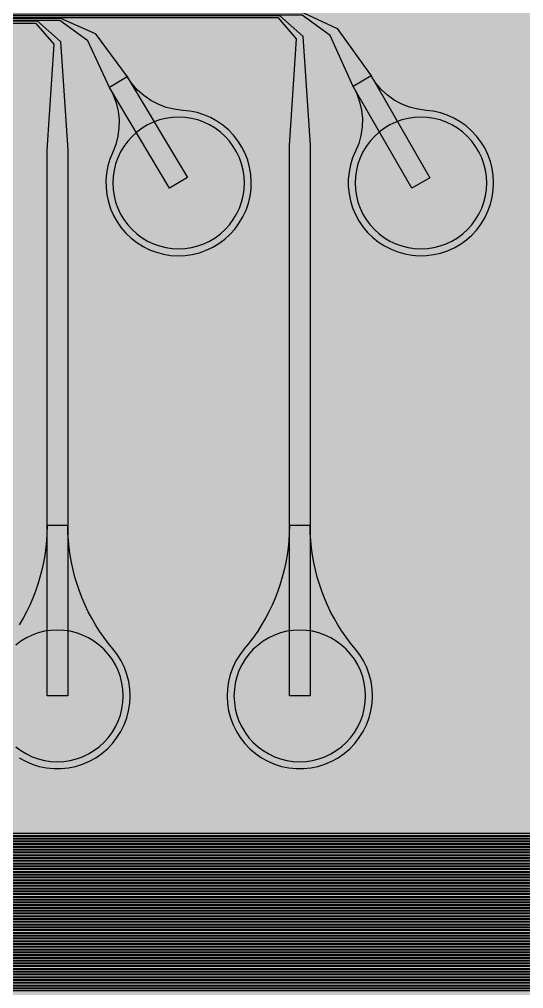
# Model space of a CAD drawing. Header units: metres. Extents: x -7231 to 10969, y -37556 to 1873.
# Drawn here: x -398 to 330, y -30203 to -28805 of the extents above; entities that cross this region are included whole.
import ezdxf

# ---------------------------------------------------------------- set-up
doc = ezdxf.new("R2010")
doc.units = ezdxf.units.M
for name, color, linetype in [('Metal1', 4, 'CONTINUOUS'), ('Metal2', 3, 'CONTINUOUS'), ('Polyimide', 7, 'CONTINUOUS'), ('Polyimide_Negative', 5, 'CONTINUOUS')]:
    doc.layers.add(name, color=color, linetype=linetype)

msp = doc.modelspace()

# ---------------------------------------------------------------- hatches: boundary and pattern name
at = {"layer": 'Polyimide'}
msp.add_hatch(color=7, dxfattribs=at).paths.add_polyline_path([(4065.7, -468), (4066.7, -502), (4068.5, -536), (4071.4, -570), (4075.5, -604), (4081, -638), (4088, -672), (4096.5, -706), (4106.6, -740), (4118.3, -774), (4131.6, -808), (4146.5, -842), (4162.9, -876), (4180.7, -910), (4199.8, -944), (4220.2, -978), (4241.7, -1012), (4264.2, -1046), (4287.5, -1080), (4311.5, -1114), (4336, -1148), (4360.9, -1182), (4385.9, -1216), (4410.9, -1250), (4435.7, -1284), (4460.2, -1318), (4484.2, -1352), (4507.5, -1385.9), (4530, -1419.9), (4551.5, -1453.9), (4571.9, -1487.9), (4591.1, -1521.9), (4608.9, -1555.9), (4625.3, -1589.9), (4640.1, -1623.9), (4653.4, -1657.9), (4665.1, -1691.9), (4675.2, -1725.9), (4683.7, -1759.9), (4690.7, -1793.9), (4696.2, -1827.9), (4700.3, -1861.9), (4703.2, -1895.9), (4705.1, -1929.9), (4706.1, -1963.9), (4706.4, -1997.9), (4706.5, -2031.9), (4706.5, -4793), (4710, -4838.4), (4720.2, -4882.7), (4737.1, -4925), (4760.1, -4964.2), (4788.9, -4999.5), (4822.6, -5030), (4860.5, -5055.1), (4901.8, -5074.2), (4901.8, -5074.2), (4970.7, -5105.2), (5034.7, -5145.3), (5092.8, -5193.5), (5143.8, -5249.2), (5186.9, -5311.2), (5221.2, -5378.4), (5246.2, -5449.7), (5261.4, -5523.7), (5266.5, -5599), (5261.4, -5674.3), (5246.2, -5748.3), (5221.2, -5819.6), (5186.9, -5886.8), (5143.8, -5948.8), (5092.8, -6004.5), (5034.7, -6052.7), (4970.7, -6092.8), (4901.8, -6123.8), (4860.5, -6142.9), (4822.6, -6168), (4788.9, -6198.5), (4760.1, -6233.8), (4737.1, -6273), (4720.2, -6315.3), (4710, -6359.6), (4706.5, -6405), (4706.5, -9221.5), (4710, -9266.9), (4720.2, -9311.2), (4737.1, -9353.5), (4760.1, -9392.7), (4788.9, -9428), (4822.6, -9458.5), (4860.5, -9483.6), (4901.8, -9502.7), (4970.7, -9533.7), (5034.7, -9573.8), (5092.8, -9622), (5143.8, -9677.7), (5186.9, -9739.7), (5221.2, -9806.9), (5246.2, -9878.2), (5261.4, -9952.2), (5266.5, -10027.5), (5261.4, -10102.8), (5246.2, -10176.8), (5221.2, -10248.1), (5186.9, -10315.3), (5143.8, -10377.3), (5092.8, -10433), (5034.7, -10481.2), (4970.7, -10521.3), (4901.8, -10552.3), (4860.5, -10571.4), (4822.6, -10596.5), (4788.9, -10627), (4760.1, -10662.3), (4737.1, -10701.5), (4720.2, -10743.8), (4710, -10788.1), (4706.5, -10833.5), (4706.5, -13650), (4710, -13695.4), (4720.2, -13739.7), (4737.1, -13782), (4760.1, -13821.2), (4788.9, -13856.5), (4822.6, -13887), (4860.5, -13912.1), (4901.8, -13931.2), (4970.7, -13962.2), (5034.7, -14002.2), (5092.8, -14050.5), (5143.8, -14106.2), (5186.9, -14168.2), (5221.2, -14235.4), (5246.2, -14306.7), (5261.4, -14380.7), (5266.5, -14456), (5261.4, -14531.3), (5246.2, -14605.3), (5221.2, -14676.5), (5186.9, -14743.8), (5143.8, -14805.8), (5092.8, -14861.5), (5034.7, -14909.7), (4970.7, -14949.8), (4901.8, -14980.8), (4860.5, -14999.9), (4822.6, -15025), (4788.9, -15055.5), (4760.1, -15090.8), (4737.1, -15130), (4720.2, -15172.3), (4710, -15216.6), (4706.5, -15262), (4706.5, -15456), (4720.9, -15750), (4764.1, -16041.3), (4835.7, -16326.8), (4934.9, -16604), (5060.7, -16870.2), (5212.1, -17122.7), (5387.5, -17359.2), (5585.2, -17577.3), (5803.3, -17775), (6039.8, -17950.4), (6292.3, -18101.8), (6558.4, -18227.6), (6835.6, -18326.8), (7121.2, -18398.3), (7412.4, -18441.5), (7706.5, -18456), (9969, -18456), (10047.4, -18459.8), (10125.1, -18471.4), (10201.2, -18490.4), (10275.2, -18516.9), (10346.1, -18550.5), (10413.5, -18590.8), (10476.5, -18637.6), (10534.7, -18690.3), (10587.4, -18748.5), (10634.2, -18811.5), (10674.5, -18878.9), (10708.1, -18949.8), (10734.6, -19023.8), (10753.6, -19099.9), (10765.2, -19177.6), (10769, -19256), (10769, -20895.8), (10730.2, -20951.4), (10694.6, -21009.1), (10662.2, -21068.6), (10633.2, -21129.9), (10607.6, -21192.7), (10585.5, -21256.7), (10566.9, -21322), (10552, -21388.1), (10540.8, -21455), (10533.4, -21522.3), (10529.6, -21590), (10529.6, -21657.8), (10533.4, -21725.5), (10540.8, -21792.9), (10552, -21859.7), (10566.9, -21925.9), (10585.5, -21991.1), (10607.6, -22055.2), (10633.2, -22117.9), (10662.2, -22179.2), (10694.6, -22238.7), (10730.2, -22296.4), (10769, -22352), (10769, -32454.2), (10728.7, -32510.5), (10691.7, -32568.9), (10658, -32629.3), (10627.8, -32691.6), (10601.2, -32755.4), (10578.2, -32820.7), (10558.9, -32887.1), (10543.4, -32954.5), (10531.8, -33022.7), (10524, -33091.4), (10520.1, -33160.5), (10520.1, -33229.7), (10524, -33298.8), (10531.8, -33367.5), (10543.4, -33435.7), (10558.9, -33503.1), (10578.2, -33569.5), (10601.2, -33634.8), (10627.8, -33698.6), (10658, -33760.8), (10691.7, -33821.3), (10728.7, -33879.7), (10769, -33936), (10769, -36556), (10765.2, -36634.4), (10753.6, -36712.1), (10734.6, -36788.2), (10708.1, -36862.1), (10674.5, -36933.1), (10634.2, -37000.5), (10587.4, -37063.5), (10534.7, -37121.7), (10476.5, -37174.4), (10413.5, -37221.2), (10346.1, -37261.5), (10275.2, -37295.1), (10201.2, -37321.6), (10125.1, -37340.6), (10047.4, -37352.1), (9969, -37356), (-6231, -37356), (-6309.4, -37352.1), (-6387.1, -37340.6), (-6463.2, -37321.6), (-6537.2, -37295.1), (-6608.1, -37261.5), (-6675.5, -37221.2), (-6738.5, -37174.4), (-6796.7, -37121.7), (-6849.4, -37063.5), (-6896.2, -37000.5), (-6936.5, -36933.1), (-6970.1, -36862.1), (-6996.6, -36788.2), (-7015.6, -36712.1), (-7027.2, -36634.4), (-7031, -36556), (-7031, -33936), (-6990.7, -33879.8), (-6953.7, -33821.3), (-6920, -33760.9), (-6889.8, -33698.6), (-6863.2, -33634.8), (-6840.2, -33569.5), (-6820.9, -33503.1), (-6805.4, -33435.7), (-6793.7, -33367.5), (-6785.9, -33298.8), (-6782, -33229.7), (-6782, -33160.5), (-6785.9, -33091.4), (-6793.7, -33022.7), (-6805.4, -32954.5), (-6820.9, -32887.1), (-6840.2, -32820.6), (-6863.2, -32755.4), (-6889.8, -32691.5), (-6920, -32629.3), (-6953.7, -32568.9), (-6990.7, -32510.4), (-7031, -32454.2), (-7031, -22364.8), (-6990.7, -22308.6), (-6953.7, -22250.1), (-6920, -22189.7), (-6889.8, -22127.5), (-6863.2, -22063.6), (-6840.2, -21998.4), (-6820.9, -21931.9), (-6805.4, -21864.5), (-6793.7, -21796.3), (-6785.9, -21727.6), (-6782, -21658.5), (-6782, -21589.3), (-6785.9, -21520.3), (-6793.7, -21451.5), (-6805.4, -21383.3), (-6820.9, -21315.9), (-6840.2, -21249.5), (-6863.2, -21184.2), (-6889.8, -21120.4), (-6920, -21058.1), (-6953.7, -20997.7), (-6990.7, -20939.3), (-7031, -20883), (-7031, -19256), (-7027.2, -19177.6), (-7015.6, -19099.9), (-6996.6, -19023.8), (-6970.1, -18949.8), (-6936.5, -18878.9), (-6896.2, -18811.5), (-6849.4, -18748.5), (-6796.7, -18690.3), (-6738.5, -18637.6), (-6675.5, -18590.8), (-6608.1, -18550.5), (-6537.2, -18516.9), (-6463.2, -18490.4), (-6387.1, -18471.4), (-6309.4, -18459.8), (-6231, -18456), (-3968.5, -18456), (-3674.4, -18441.5), (-3383.2, -18398.3), (-3097.6, -18326.8), (-2820.4, -18227.6), (-2554.3, -18101.8), (-2301.8, -17950.4), (-2065.3, -17775), (-1847.2, -17577.3), (-1649.5, -17359.2), (-1474.1, -17122.7), (-1322.7, -16870.2), (-1196.9, -16604), (-1097.7, -16326.8), (-1026.1, -16041.3), (-982.9, -15750), (-968.5, -15456), (-968.5, -15262), (-972, -15216.6), (-982.2, -15172.3), (-999.1, -15130), (-1022.1, -15090.8), (-1050.9, -15055.5), (-1084.6, -15025), (-1122.5, -14999.9), (-1163.8, -14980.8), (-1232.7, -14949.8), (-1296.7, -14909.7), (-1354.8, -14861.5), (-1405.8, -14805.8), (-1448.9, -14743.8), (-1483.2, -14676.5), (-1508.2, -14605.3), (-1523.4, -14531.3), (-1528.5, -14456), (-1523.4, -14380.7), (-1508.2, -14306.7), (-1483.2, -14235.4), (-1448.9, -14168.2), (-1405.8, -14106.2), (-1354.8, -14050.5), (-1296.7, -14002.2), (-1232.7, -13962.2), (-1163.8, -13931.2), (-1122.5, -13912.1), (-1084.6, -13887), (-1050.9, -13856.5), (-1022.1, -13821.2), (-999.1, -13782), (-982.2, -13739.7), (-972, -13695.4), (-968.5, -13650), (-968.5, -12309.6), (-972, -12264.3), (-982.2, -12219.9), (-999.1, -12177.7), (-1022.1, -12138.5), (-1050.9, -12103.2), (-1084.6, -12072.6), (-1122.5, -12047.5), (-1163.8, -12028.5), (-1232.7, -11997.4), (-1296.7, -11957.4), (-1354.8, -11909.1), (-1405.8, -11853.5), (-1448.9, -11791.5), (-1483.2, -11724.2), (-1508.2, -11653), (-1523.4, -11579), (-1528.5, -11503.7), (-1523.4, -11428.3), (-1508.2, -11354.4), (-1483.2, -11283.1), (-1448.9, -11215.9), (-1405.8, -11153.8), (-1354.8, -11098.2), (-1296.7, -11049.9), (-1232.7, -11009.9), (-1163.8, -10978.8), (-1122.5, -10959.8), (-1084.6, -10934.7), (-1050.9, -10904.1), (-1022.1, -10868.9), (-999.1, -10829.6), (-982.2, -10787.4), (-972, -10743), (-968.5, -10697.7), (-968.5, -9357.3), (-972, -9311.9), (-982.2, -9267.6), (-999.1, -9225.4), (-1022.1, -9186.1), (-1050.9, -9150.8), (-1084.6, -9120.3), (-1122.5, -9095.2), (-1163.8, -9076.2), (-1163.8, -9076.2), (-1232.7, -9045.1), (-1296.7, -9005.1), (-1354.8, -8956.8), (-1405.8, -8901.1), (-1448.9, -8839.1), (-1483.2, -8771.9), (-1508.2, -8700.6), (-1523.4, -8626.7), (-1528.5, -8551.3), (-1523.4, -8476), (-1508.2, -8402), (-1483.2, -8330.8), (-1448.9, -8263.5), (-1405.8, -8201.5), (-1354.8, -8145.9), (-1296.7, -8097.6), (-1232.7, -8057.6), (-1163.8, -8026.5), (-1163.8, -8026.5), (-1122.5, -8007.4), (-1084.6, -7982.4), (-1050.9, -7951.8), (-1022.1, -7916.5), (-999.1, -7877.3), (-982.2, -7835), (-972, -7790.7), (-968.5, -7745.4), (-968.5, -6405), (-972, -6359.6), (-982.2, -6315.3), (-999.1, -6273), (-1022.1, -6233.8), (-1050.9, -6198.5), (-1084.6, -6168), (-1122.5, -6142.9), (-1163.8, -6123.8), (-1163.8, -6123.8), (-1232.7, -6092.8), (-1296.7, -6052.7), (-1354.8, -6004.5), (-1405.8, -5948.8), (-1448.9, -5886.8), (-1483.2, -5819.6), (-1508.2, -5748.3), (-1523.4, -5674.3), (-1528.5, -5599), (-1523.4, -5523.7), (-1508.2, -5449.7), (-1483.2, -5378.4), (-1448.9, -5311.2), (-1405.8, -5249.2), (-1354.8, -5193.5), (-1296.7, -5145.3), (-1232.7, -5105.2), (-1163.8, -5074.2), (-1163.8, -5074.2), (-1122.5, -5055.1), (-1084.6, -5030), (-1050.9, -4999.5), (-1022.1, -4964.2), (-999.1, -4925), (-982.2, -4882.7), (-972, -4838.4), (-968.5, -4793), (-968.5, -2031.9), (-968.4, -1997.9), (-968.1, -1963.9), (-967.1, -1929.9), (-965.2, -1895.9), (-962.2, -1861.9), (-958, -1827.9), (-952.4, -1793.9), (-945.3, -1759.9), (-936.6, -1725.9), (-926.4, -1691.9), (-914.4, -1657.9), (-900.9, -1623.9), (-885.7, -1589.9), (-869.1, -1555.9), (-850.9, -1521.9), (-831.4, -1487.9), (-810.6, -1453.9), (-788.7, -1419.9), (-765.8, -1385.9), (-742.1, -1352), (-717.6, -1318), (-692.7, -1284), (-667.4, -1250), (-641.9, -1216), (-616.4, -1182), (-591.1, -1148), (-566.1, -1114), (-541.7, -1080), (-517.9, -1046), (-495, -1012), (-473.1, -978), (-452.4, -944), (-432.8, -910), (-414.7, -876), (-398, -842), (-382.9, -808), (-369.3, -774), (-357.4, -740), (-347.1, -706), (-338.4, -672), (-331.3, -638), (-325.7, -604), (-321.5, -570), (-318.6, -536), (-316.7, -502), (-315.7, -468), (-315.3, -434), (-315.2, -400), (-315.2, 401), (-315.2, 451), (-315.2, 1644), (-270.2, 1644), (-270, 1637.1), (-269.4, 1630.3), (-268.2, 1623.5), (-266.7, 1616.8), (-264.7, 1610.2), (-262.3, 1603.8), (-259.4, 1597.6), (-256.2, 1591.5), (-252.6, 1585.7), (-248.6, 1580.1), (-244.2, 1574.8), (-239.5, 1569.8), (-234.5, 1565.1), (-229.2, 1560.7), (-223.6, 1556.7), (-217.8, 1553.1), (-211.7, 1549.8), (-205.4, 1547), (-199, 1544.6), (-192.4, 1542.6), (-185.7, 1541), (-179, 1539.9), (-172.1, 1539.2), (-165.2, 1539), (-158.4, 1539.2), (-151.5, 1539.9), (-144.8, 1541), (-138.1, 1542.6), (-131.5, 1544.6), (-125.1, 1547), (-118.8, 1549.8), (-112.8, 1553.1), (-106.9, 1556.7), (-101.3, 1560.7), (-96, 1565.1), (-91, 1569.8), (-86.3, 1574.8), (-81.9, 1580.1), (-77.9, 1585.7), (-74.3, 1591.5), (-71.1, 1597.6), (-68.2, 1603.8), (-65.8, 1610.2), (-63.8, 1616.8), (-62.3, 1623.5), (-61.1, 1630.3), (-60.5, 1637.1), (-60.2, 1644), (1853, 1644), (1853, 1573), (3815.2, 1573), (3815.5, 1579.5), (3816.1, 1586.1), (3817.2, 1592.5), (3818.7, 1598.9), (3820.6, 1605.1), (3822.9, 1611.3), (3825.6, 1617.2), (3828.6, 1623), (3832.1, 1628.6), (3835.9, 1633.9), (3840.1, 1638.9), (3844.5, 1643.7), (3849.3, 1648.2), (3854.4, 1652.3), (3859.7, 1656.1), (3865.2, 1659.6), (3871, 1662.7), (3877, 1665.4), (3883.1, 1667.7), (3889.4, 1669.6), (3895.7, 1671.1), (3902.2, 1672.1), (3908.7, 1672.8), (3915.2, 1673), (3921.8, 1672.8), (3928.3, 1672.1), (3934.8, 1671.1), (3941.1, 1669.6), (3947.4, 1667.7), (3953.5, 1665.4), (3959.5, 1662.7), (3965.2, 1659.6), (3970.8, 1656.1), (3976.1, 1652.3), (3981.2, 1648.2), (3986, 1643.7), (3990.4, 1638.9), (3994.6, 1633.9), (3998.4, 1628.6), (4001.9, 1623), (4004.9, 1617.2), (4007.6, 1611.3), (4009.9, 1605.1), (4011.8, 1598.9), (4013.3, 1592.5), (4014.4, 1586.1), (4015, 1579.5), (4015.2, 1573), (4065.2, 1573), (4065.2, 451), (4065.2, 401), (4065.2, -400), (4065.3, -434), (4065.7, -468)])

# ---------------------------------------------------------------- linework, layer by layer
at = {"layer": 'Metal1'}
for points in [[(1328.7, -19211.9), (1328.7, -30175.7), (1297.7, -30206.7), (-5938.2, -30206.7), (-5969.2, -30175.7), (-5969.2, -27744.3), (-5938.2, -27713.2), (-1072.8, -27713.2), (-1038.8, -27743.1), (-1028.5, -27896.3), (-1028.5, -28671), (-1058.5, -28671), (-1058.5, -27896.3), (-1048.2, -27746.9), (-1074.2, -27716.8), (-5936.8, -27716.8), (-5965.7, -27745.7), (-5965.7, -30174.3), (-5936.8, -30203.2), (1296.3, -30203.2), (1325.2, -30174.3), (1325.2, -19211.9)], [(1320.7, -19211.9), (1320.7, -30167.7), (1289.7, -30198.7), (-5930.2, -30198.7), (-5961.2, -30167.7), (-5961.2, -27752.3), (-5930.2, -27721.2), (-1422.8, -27721.2), (-1388.8, -27751.1), (-1378.5, -27902.7), (-1378.5, -28671), (-1408.5, -28671), (-1408.5, -27902.7), (-1398.2, -27754.9), (-1424.2, -27724.8), (-5928.8, -27724.8), (-5957.7, -27753.7), (-5957.7, -30166.3), (-5928.8, -30195.2), (1288.3, -30195.2), (1317.2, -30166.3), (1317.2, -19211.9)], [(1312.7, -19211.9), (1312.7, -30159.7), (1281.7, -30190.7), (-5922.2, -30190.7), (-5953.2, -30159.7), (-5953.2, -27760.3), (-5922.2, -27729.2), (-1772.8, -27729.2), (-1738.8, -27759.1), (-1728.5, -27909.1), (-1728.5, -28671), (-1758.5, -28671), (-1758.5, -27909.1), (-1748.2, -27762.9), (-1774.2, -27732.8), (-5920.8, -27732.8), (-5949.7, -27761.7), (-5949.7, -30158.3), (-5920.8, -30187.2), (1280.3, -30187.2), (1309.2, -30158.3), (1309.2, -19211.9)], [(1304.7, -19211.9), (1304.7, -30151.7), (1273.7, -30182.7), (-5914.2, -30182.7), (-5945.2, -30151.7), (-5945.2, -27768.3), (-5914.2, -27737.2), (-2122.8, -27737.2), (-2088.8, -27767), (-2078.5, -27915.5), (-2078.5, -28671), (-2108.5, -28671), (-2108.5, -27915.5), (-2098.2, -27771), (-2124.2, -27740.8), (-5912.8, -27740.8), (-5941.7, -27769.7), (-5941.7, -30150.3), (-5912.8, -30179.2), (1272.3, -30179.2), (1301.2, -30150.3), (1301.2, -19211.9)], [(1296.7, -19211.9), (1296.7, -30143.7), (1265.7, -30174.7), (-5906.2, -30174.7), (-5937.2, -30143.7), (-5937.2, -27776.3), (-5906.2, -27745.2), (-2472.8, -27745.2), (-2438.7, -27775), (-2428.5, -27921.9), (-2428.5, -28671), (-2458.5, -28671), (-2458.5, -27921.9), (-2448.3, -27779), (-2474.2, -27748.8), (-5904.8, -27748.8), (-5933.7, -27777.7), (-5933.7, -30142.3), (-5904.8, -30171.2), (1264.3, -30171.2), (1293.2, -30142.3), (1293.2, -19211.9)], [(1288.8, -19211.9), (1288.8, -30135.7), (1257.7, -30166.7), (-5898.2, -30166.7), (-5929.2, -30135.7), (-5929.2, -27784.3), (-5898.2, -27753.2), (-2822.8, -27753.2), (-2788.7, -27783), (-2778.5, -27928.3), (-2778.5, -28671), (-2808.5, -28671), (-2808.5, -27928.3), (-2798.3, -27787), (-2824.2, -27756.8), (-5896.8, -27756.8), (-5925.7, -27785.7), (-5925.7, -30134.3), (-5896.8, -30163.2), (1256.3, -30163.2), (1285.2, -30134.3), (1285.2, -19211.9)], [(1280.8, -19211.9), (1280.8, -30127.7), (1249.7, -30158.7), (-5890.2, -30158.7), (-5921.2, -30127.7), (-5921.2, -27792.3), (-5890.2, -27761.2), (-3172.8, -27761.2), (-3138.7, -27791), (-3128.5, -27934.7), (-3128.5, -28671), (-3158.5, -28671), (-3158.5, -27934.7), (-3148.3, -27795), (-3174.2, -27764.8), (-5888.8, -27764.8), (-5917.7, -27793.7), (-5917.7, -30126.3), (-5888.8, -30155.2), (1248.3, -30155.2), (1277.2, -30126.3), (1277.2, -19211.9)], [(1272.8, -19211.9), (1272.8, -30119.7), (1241.7, -30150.7), (-5882.2, -30150.7), (-5913.2, -30119.7), (-5913.2, -27800.3), (-5882.2, -27769.2), (-3522.8, -27769.2), (-3488.7, -27799), (-3478.5, -27941.1), (-3478.5, -28671), (-3508.5, -28671), (-3508.5, -27941.1), (-3498.3, -27803), (-3524.2, -27772.8), (-5880.8, -27772.8), (-5909.7, -27801.7), (-5909.7, -30118.3), (-5880.8, -30147.2), (1240.3, -30147.2), (1269.2, -30118.3), (1269.2, -19211.9)], [(1264.8, -19211.9), (1264.8, -30111.7), (1233.7, -30142.7), (-5874.2, -30142.7), (-5905.2, -30111.7), (-5905.2, -27808.3), (-5874.2, -27777.2), (-3872.8, -27777.2), (-3838.6, -27807), (-3828.5, -27947.5), (-3828.5, -28671), (-3858.5, -28671), (-3858.5, -27947.5), (-3848.4, -27811), (-3874.2, -27780.8), (-5872.8, -27780.8), (-5901.7, -27809.7), (-5901.7, -30110.3), (-5872.8, -30139.2), (1232.3, -30139.2), (1261.2, -30110.3), (1261.2, -19211.9)], [(1256.8, -19211.9), (1256.8, -30103.7), (1225.7, -30134.7), (-5866.2, -30134.7), (-5897.2, -30103.7), (-5897.2, -27816.3), (-5866.2, -27785.2), (-4222.8, -27785.2), (-4188.6, -27815), (-4178.5, -27953.9), (-4178.5, -28671), (-4208.5, -28671), (-4208.5, -27953.9), (-4198.4, -27819), (-4224.2, -27788.8), (-5864.8, -27788.8), (-5893.7, -27817.7), (-5893.7, -30102.3), (-5864.8, -30131.2), (1224.3, -30131.2), (1253.2, -30102.3), (1253.2, -19211.9)], [(1248.8, -19211.9), (1248.8, -30095.7), (1217.7, -30126.7), (-5858.2, -30126.7), (-5889.2, -30095.7), (-5889.2, -27824.3), (-5858.2, -27793.2), (-4572.8, -27793.2), (-4538.6, -27823), (-4528.5, -27960.3), (-4528.5, -28671), (-4558.5, -28671), (-4558.5, -27960.3), (-4548.4, -27827), (-4574.2, -27796.8), (-5856.8, -27796.8), (-5885.7, -27825.7), (-5885.7, -30094.3), (-5856.8, -30123.2), (1216.3, -30123.2), (1245.2, -30094.3), (1245.2, -19211.9)], [(1240.7, -19211.9), (1240.7, -30087.7), (1209.7, -30118.7), (-5850.2, -30118.7), (-5881.2, -30087.7), (-5881.2, -27832.3), (-5850.2, -27801.2), (-4922.8, -27801.2), (-4888.6, -27831), (-4878.5, -27966.7), (-4878.5, -28671), (-4908.5, -28671), (-4908.5, -27966.7), (-4898.4, -27835), (-4924.2, -27804.8), (-5848.8, -27804.8), (-5877.7, -27833.7), (-5877.7, -30086.3), (-5848.8, -30115.2), (1208.3, -30115.2), (1237.2, -30086.3), (1237.2, -19211.9)], [(1232.7, -19211.9), (1232.7, -30079.7), (1201.7, -30110.7), (-5842.2, -30110.7), (-5873.2, -30079.7), (-5873.2, -27840.3), (-5842.2, -27809.2), (-5272.8, -27809.2), (-5238.5, -27838.9), (-5228.5, -27973.1), (-5228.5, -28671), (-5258.5, -28671), (-5258.5, -27973.1), (-5248.5, -27843.1), (-5274.2, -27812.8), (-5840.8, -27812.8), (-5869.7, -27841.7), (-5869.7, -30078.3), (-5840.8, -30107.2), (1200.3, -30107.2), (1229.2, -30078.3), (1229.2, -19211.9)], [(1224.7, -19211.9), (1224.7, -30071.7), (1193.7, -30102.7), (-5834.2, -30102.7), (-5865.2, -30071.7), (-5865.2, -28830.3), (-5834.2, -28799.2), (-22.8, -28799.2), (11.1, -28829.1), (21.5, -28987.1), (21.5, -29781), (-8.5, -29781), (-8.5, -28987.1), (1.9, -28832.9), (-24.2, -28802.8), (-5832.8, -28802.8), (-5861.7, -28831.7), (-5861.7, -30070.3), (-5832.8, -30099.2), (1192.3, -30099.2), (1221.2, -30070.3), (1221.2, -19211.9)], [(1216.7, -19211.9), (1216.7, -30063.7), (1185.7, -30094.7), (-5826.2, -30094.7), (-5857.2, -30063.7), (-5857.2, -28838.3), (-5826.2, -28807.2), (-372.8, -28807.2), (-338.9, -28837.1), (-328.5, -28993.5), (-328.5, -29781), (-358.5, -29781), (-358.5, -28993.5), (-348.1, -28840.9), (-374.2, -28810.8), (-5824.8, -28810.8), (-5853.7, -28839.7), (-5853.7, -30062.3), (-5824.8, -30091.2), (1184.3, -30091.2), (1213.2, -30062.3), (1213.2, -19211.9)], [(1208.7, -19211.9), (1208.7, -30055.7), (1177.7, -30086.7), (-5818.2, -30086.7), (-5849.2, -30055.7), (-5849.2, -28846.3), (-5818.2, -28815.2), (-722.8, -28815.2), (-688.9, -28845.1), (-678.5, -28999.9), (-678.5, -29781), (-708.5, -29781), (-708.5, -28999.9), (-698.1, -28848.9), (-724.2, -28818.8), (-5816.8, -28818.8), (-5845.7, -28847.7), (-5845.7, -30054.3), (-5816.8, -30083.2), (1176.3, -30083.2), (1205.2, -30054.3), (1205.2, -19211.9)], [(1200.7, -19211.9), (1200.7, -30047.7), (1169.7, -30078.7), (-5810.2, -30078.7), (-5841.2, -30047.7), (-5841.2, -28854.3), (-5810.2, -28823.2), (-1072.8, -28823.2), (-1038.8, -28853.1), (-1028.5, -29006.3), (-1028.5, -29781), (-1058.5, -29781), (-1058.5, -29006.3), (-1048.2, -28856.9), (-1074.2, -28826.8), (-5808.8, -28826.8), (-5837.7, -28855.7), (-5837.7, -30046.3), (-5808.8, -30075.2), (1168.3, -30075.2), (1197.2, -30046.3), (1197.2, -19211.9)], [(1192.7, -19211.9), (1192.7, -30039.7), (1161.7, -30070.7), (-5802.2, -30070.7), (-5833.2, -30039.7), (-5833.2, -28862.3), (-5802.2, -28831.2), (-1422.8, -28831.2), (-1388.8, -28861.1), (-1378.5, -29012.7), (-1378.5, -29781), (-1408.5, -29781), (-1408.5, -29012.7), (-1398.2, -28864.9), (-1424.2, -28834.8), (-5800.8, -28834.8), (-5829.7, -28863.7), (-5829.7, -30038.3), (-5800.8, -30067.2), (1160.3, -30067.2), (1189.2, -30038.3), (1189.2, -19211.9)], [(1184.7, -19211.9), (1184.7, -30031.7), (1153.7, -30062.7), (-5794.2, -30062.7), (-5825.2, -30031.7), (-5825.2, -28870.3), (-5794.2, -28839.2), (-1772.8, -28839.2), (-1738.8, -28869.1), (-1728.5, -29019.1), (-1728.5, -29781), (-1758.5, -29781), (-1758.5, -29019.1), (-1748.2, -28872.9), (-1774.2, -28842.8), (-5792.8, -28842.8), (-5821.7, -28871.7), (-5821.7, -30030.3), (-5792.8, -30059.2), (1152.3, -30059.2), (1181.2, -30030.3), (1181.2, -19211.9)], [(1176.7, -19211.9), (1176.7, -30023.7), (1145.7, -30054.7), (-5786.2, -30054.7), (-5817.2, -30023.7), (-5817.2, -28878.3), (-5786.2, -28847.2), (-2122.8, -28847.2), (-2088.8, -28877), (-2078.5, -29025.5), (-2078.5, -29781), (-2108.5, -29781), (-2108.5, -29025.5), (-2098.2, -28881), (-2124.2, -28850.8), (-5784.8, -28850.8), (-5813.7, -28879.7), (-5813.7, -30022.3), (-5784.8, -30051.2), (1144.3, -30051.2), (1173.2, -30022.3), (1173.2, -19211.9)], [(1168.7, -19211.9), (1168.7, -30015.7), (1137.7, -30046.7), (-5778.2, -30046.7), (-5809.2, -30015.7), (-5809.2, -28886.3), (-5778.2, -28855.2), (-2472.8, -28855.2), (-2438.7, -28885), (-2428.5, -29031.9), (-2428.5, -29781), (-2458.5, -29781), (-2458.5, -29031.9), (-2448.3, -28889), (-2474.2, -28858.8), (-5776.8, -28858.8), (-5805.7, -28887.7), (-5805.7, -30014.3), (-5776.8, -30043.2), (1136.3, -30043.2), (1165.2, -30014.3), (1165.2, -19211.9)], [(1160.7, -19211.9), (1160.7, -30007.7), (1129.7, -30038.7), (-5770.2, -30038.7), (-5801.2, -30007.7), (-5801.2, -28894.3), (-5770.2, -28863.2), (-2822.8, -28863.2), (-2788.7, -28893), (-2778.5, -29038.3), (-2778.5, -29781), (-2808.5, -29781), (-2808.5, -29038.3), (-2798.3, -28897), (-2824.2, -28866.8), (-5768.8, -28866.8), (-5797.7, -28895.7), (-5797.7, -30006.3), (-5768.8, -30035.2), (1128.3, -30035.2), (1157.2, -30006.3), (1157.2, -19211.9)], [(1152.7, -19211.9), (1152.7, -29999.7), (1121.7, -30030.7), (-5762.2, -30030.7), (-5793.2, -29999.7), (-5793.2, -28902.3), (-5762.2, -28871.2), (-3172.8, -28871.2), (-3138.7, -28901), (-3128.5, -29044.7), (-3128.5, -29781), (-3158.5, -29781), (-3158.5, -29044.7), (-3148.3, -28905), (-3174.2, -28874.8), (-5760.8, -28874.8), (-5789.7, -28903.7), (-5789.7, -29998.3), (-5760.8, -30027.2), (1120.3, -30027.2), (1149.2, -29998.3), (1149.2, -19211.9)], [(1144.7, -19211.9), (1144.7, -29991.7), (1113.7, -30022.7), (-5754.2, -30022.7), (-5785.2, -29991.7), (-5785.2, -28910.3), (-5754.2, -28879.2), (-3522.8, -28879.2), (-3488.7, -28909), (-3478.5, -29051.1), (-3478.5, -29781), (-3508.5, -29781), (-3508.5, -29051.1), (-3498.3, -28913), (-3524.2, -28882.8), (-5752.8, -28882.8), (-5781.7, -28911.7), (-5781.7, -29990.3), (-5752.8, -30019.2), (1112.3, -30019.2), (1141.2, -29990.3), (1141.2, -19211.9)], [(1136.7, -19211.9), (1136.7, -29983.7), (1105.7, -30014.7), (-5746.2, -30014.7), (-5777.2, -29983.7), (-5777.2, -28918.3), (-5746.2, -28887.2), (-3872.8, -28887.2), (-3838.6, -28917), (-3828.5, -29057.5), (-3828.5, -29781), (-3858.5, -29781), (-3858.5, -29057.5), (-3848.4, -28921), (-3874.2, -28890.8), (-5744.8, -28890.8), (-5773.7, -28919.7), (-5773.7, -29982.3), (-5744.8, -30011.2), (1104.3, -30011.2), (1133.2, -29982.3), (1133.2, -19211.9)], [(1128.7, -19211.9), (1128.7, -29975.7), (1097.7, -30006.7), (-5738.2, -30006.7), (-5769.2, -29975.7), (-5769.2, -28926.3), (-5738.2, -28895.2), (-4222.8, -28895.2), (-4188.6, -28925), (-4178.5, -29063.9), (-4178.5, -29781), (-4208.5, -29781), (-4208.5, -29063.9), (-4198.4, -28929), (-4224.2, -28898.8), (-5736.8, -28898.8), (-5765.7, -28927.7), (-5765.7, -29974.3), (-5736.8, -30003.2), (1096.3, -30003.2), (1125.2, -29974.3), (1125.2, -19211.9)], [(1120.7, -19211.9), (1120.7, -29967.7), (1089.7, -29998.7), (-5730.2, -29998.7), (-5761.2, -29967.7), (-5761.2, -28934.3), (-5730.2, -28903.2), (-4572.8, -28903.2), (-4538.6, -28933), (-4528.5, -29070.3), (-4528.5, -29781), (-4558.5, -29781), (-4558.5, -29070.3), (-4548.4, -28937), (-4574.2, -28906.8), (-5728.8, -28906.8), (-5757.7, -28935.7), (-5757.7, -29966.3), (-5728.8, -29995.2), (1088.3, -29995.2), (1117.2, -29966.3), (1117.2, -19211.9)], [(1112.7, -19211.9), (1112.7, -29959.7), (1081.7, -29990.7), (-5722.2, -29990.7), (-5753.2, -29959.7), (-5753.2, -28942.3), (-5722.2, -28911.2), (-4922.8, -28911.2), (-4888.6, -28941), (-4878.5, -29076.7), (-4878.5, -29781), (-4908.5, -29781), (-4908.5, -29076.7), (-4898.4, -28945), (-4924.2, -28914.8), (-5720.8, -28914.8), (-5749.7, -28943.7), (-5749.7, -29958.3), (-5720.8, -29987.2), (1080.3, -29987.2), (1109.2, -29958.3), (1109.2, -19211.9)], [(1104.7, -19211.9), (1104.7, -29951.7), (1073.7, -29982.7), (-5714.2, -29982.7), (-5745.2, -29951.7), (-5745.2, -28950.3), (-5714.2, -28919.2), (-5272.8, -28919.2), (-5238.5, -28948.9), (-5228.5, -29083.1), (-5228.5, -29781), (-5258.5, -29781), (-5258.5, -29083.1), (-5248.5, -28953.1), (-5274.2, -28922.8), (-5712.8, -28922.8), (-5741.7, -28951.7), (-5741.7, -29950.3), (-5712.8, -29979.2), (1072.3, -29979.2), (1101.2, -29950.3), (1101.2, -19211.9)], [(-398.9, -29870.2), (-389.6, -29875.3), (-379.9, -29879.5), (-369.7, -29882.7), (-359.4, -29884.8), (-348.8, -29885.9), (-338.2, -29885.9), (-327.6, -29884.8), (-317.3, -29882.7), (-307.1, -29879.5), (-297.4, -29875.3), (-288.1, -29870.2), (-279.4, -29864.2), (-271.3, -29857.3), (-264, -29849.6), (-257.5, -29841.2), (-251.9, -29832.2), (-247.2, -29822.7), (-243.4, -29812.8), (-240.7, -29802.6), (-239.1, -29792.1), (-238.5, -29781.5), (-239, -29770.9), (-240.5, -29760.4), (-243.1, -29750.1), (-246.8, -29740.2), (-251.4, -29730.6), (-256.9, -29721.6), (-263.4, -29713.1), (-270.1, -29704.8), (-276.6, -29696.2), (-282.7, -29687.4), (-288.4, -29678.4), (-293.8, -29669.1), (-298.9, -29659.6), (-303.5, -29649.9), (-307.8, -29640.1), (-311.7, -29630.1), (-315.2, -29619.9), (-318.3, -29609.6), (-321, -29599.3), (-323.3, -29588.8), (-325.2, -29578.2), (-326.6, -29567.6), (-327.7, -29556.9), (-328.3, -29546.2), (-328.5, -29535.4), (-358.5, -29535.4), (-358.5, -29535.4), (-358.7, -29546.2), (-359.3, -29556.9), (-360.4, -29567.6), (-361.8, -29578.2), (-363.7, -29588.8), (-366, -29599.3), (-368.7, -29609.6), (-371.8, -29619.9), (-375.3, -29630.1), (-379.2, -29640.1), (-383.5, -29649.9), (-388.1, -29659.6), (-393.2, -29669.1), (-398.6, -29678.4)]]:
    msp.add_lwpolyline(points, dxfattribs=at)
msp.add_lwpolyline([(-8.5, -29535.4), (-8.7, -29546.2), (-9.3, -29556.9), (-10.4, -29567.6), (-11.8, -29578.2), (-13.7, -29588.8), (-16, -29599.3), (-18.7, -29609.6), (-21.8, -29619.9), (-25.3, -29630.1), (-29.2, -29640.1), (-33.5, -29649.9), (-38.1, -29659.6), (-43.2, -29669.1), (-48.6, -29678.4), (-54.3, -29687.4), (-60.4, -29696.2), (-66.9, -29704.8), (-73.6, -29713.1), (-80.1, -29721.6), (-85.6, -29730.6), (-90.2, -29740.2), (-93.9, -29750.1), (-96.5, -29760.4), (-98, -29770.9), (-98.5, -29781.5), (-97.9, -29792.1), (-96.3, -29802.6), (-93.6, -29812.8), (-89.8, -29822.7), (-85.1, -29832.2), (-79.5, -29841.2), (-73, -29849.6), (-65.7, -29857.3), (-57.6, -29864.2), (-48.9, -29870.2), (-39.6, -29875.3), (-29.9, -29879.5), (-19.7, -29882.7), (-9.4, -29884.8), (1.2, -29885.9), (11.8, -29885.9), (22.4, -29884.8), (32.7, -29882.7), (42.9, -29879.5), (52.6, -29875.3), (61.9, -29870.2), (70.6, -29864.2), (78.7, -29857.3), (86, -29849.6), (92.5, -29841.2), (98.1, -29832.2), (102.8, -29822.7), (106.6, -29812.8), (109.3, -29802.6), (110.9, -29792.1), (111.5, -29781.5), (111, -29770.9), (109.5, -29760.4), (106.9, -29750.1), (103.2, -29740.2), (98.6, -29730.6), (93.1, -29721.6), (86.6, -29713.1), (79.9, -29704.8), (73.4, -29696.2), (67.3, -29687.4), (61.6, -29678.4), (56.2, -29669.1), (51.1, -29659.6), (46.5, -29649.9), (42.2, -29640.1), (38.3, -29630.1), (34.8, -29619.9), (31.7, -29609.6), (29, -29599.3), (26.7, -29588.8), (24.8, -29578.2), (23.4, -29567.6), (22.3, -29556.9), (21.7, -29546.2), (21.5, -29535.4), (-8.5, -29535.4)], close=True, dxfattribs=at)
at = {"layer": 'Metal2'}
for points in [[(1324.7, -19211.9), (1324.7, -30171.7), (1293.7, -30202.7), (-5934.2, -30202.7), (-5965.2, -30171.7), (-5965.2, -27748.3), (-5934.2, -27717.2), (-1389.3, -27717.2), (-1337.4, -27737.7), (-1300.1, -27781.4), (-1206, -27922.7), (-1231, -27939.3), (-1325.1, -27798.1), (-1348.8, -27750.3), (-1390.2, -27720.8), (-5932.8, -27720.8), (-5961.7, -27749.7), (-5961.7, -30170.3), (-5932.8, -30199.2), (1292.3, -30199.2), (1321.2, -30170.3), (1321.2, -19211.9)], [(1316.7, -19211.9), (1316.7, -30163.7), (1285.7, -30194.7), (-5926.2, -30194.7), (-5957.2, -30163.7), (-5957.2, -27756.3), (-5926.2, -27725.2), (-1739.3, -27725.2), (-1686.7, -27745), (-1652.8, -27782.9), (-1556.2, -27922.5), (-1580.8, -27939.5), (-1677.4, -27800), (-1698.6, -27758.4), (-1740.1, -27728.8), (-5924.8, -27728.8), (-5953.7, -27757.7), (-5953.7, -30162.3), (-5924.8, -30191.2), (1284.3, -30191.2), (1313.2, -30162.3), (1313.2, -19211.9)], [(1308.7, -19211.9), (1308.7, -30155.7), (1277.7, -30186.7), (-5918.2, -30186.7), (-5949.2, -30155.7), (-5949.2, -27764.3), (-5918.2, -27733.2), (-2089.3, -27733.2), (-2036, -27752.2), (-2005.5, -27784.5), (-1906.3, -27922.2), (-1930.7, -27939.8), (-2029.9, -27802.1), (-2048.3, -27766.5), (-2090.1, -27736.8), (-5916.8, -27736.8), (-5945.7, -27765.7), (-5945.7, -30154.3), (-5916.8, -30183.2), (1276.3, -30183.2), (1305.2, -30154.3), (1305.2, -19211.9)], [(1300.7, -19211.9), (1300.7, -30147.7), (1269.7, -30178.7), (-5910.2, -30178.7), (-5941.2, -30147.7), (-5941.2, -27772.3), (-5910.2, -27741.2), (-2439.3, -27741.2), (-2385.3, -27759.3), (-2358.4, -27786.3), (-2256.5, -27922), (-2280.5, -27940), (-2382.4, -27804.3), (-2398.1, -27774.7), (-2440.1, -27744.8), (-5908.8, -27744.8), (-5937.7, -27773.7), (-5937.7, -30146.3), (-5908.8, -30175.2), (1268.3, -30175.2), (1297.2, -30146.3), (1297.2, -19211.9)], [(1292.8, -19211.9), (1292.8, -30139.7), (1261.7, -30170.7), (-5902.2, -30170.7), (-5933.2, -30139.7), (-5933.2, -27780.3), (-5902.2, -27749.2), (-2789.3, -27749.2), (-2734.5, -27766.3), (-2711.4, -27788.2), (-2606.7, -27921.7), (-2630.3, -27940.3), (-2735.1, -27806.7), (-2747.9, -27782.9), (-2790.1, -27752.8), (-5900.8, -27752.8), (-5929.7, -27781.7), (-5929.7, -30138.3), (-5900.8, -30167.2), (1260.3, -30167.2), (1289.2, -30138.3), (1289.2, -19211.9)], [(1284.8, -19211.9), (1284.8, -30131.7), (1253.7, -30162.7), (-5894.2, -30162.7), (-5925.2, -30131.7), (-5925.2, -27788.3), (-5894.2, -27757.2), (-3170.2, -27757.2), (-3114.1, -27772.4), (-3077.9, -27800.4), (-2957.9, -27920.4), (-2979.1, -27941.6), (-3099.1, -27821.6), (-3124.5, -27788), (-3170.8, -27760.8), (-5892.8, -27760.8), (-5921.7, -27789.7), (-5921.7, -30130.3), (-5892.8, -30159.2), (1252.3, -30159.2), (1281.2, -30130.3), (1281.2, -19211.9)], [(1276.8, -19211.9), (1276.8, -30123.7), (1245.7, -30154.7), (-5886.2, -30154.7), (-5917.2, -30123.7), (-5917.2, -27796.3), (-5886.2, -27765.2), (-3512.2, -27765.2), (-3455.5, -27779.6), (-3427.9, -27800.4), (-3307.9, -27920.4), (-3329.1, -27941.6), (-3449.1, -27821.6), (-3467, -27796.8), (-3512.8, -27768.8), (-5884.8, -27768.8), (-5913.7, -27797.7), (-5913.7, -30122.3), (-5884.8, -30151.2), (1244.3, -30151.2), (1273.2, -30122.3), (1273.2, -19211.9)], [(1268.8, -19211.9), (1268.8, -30115.7), (1237.7, -30146.7), (-5878.2, -30146.7), (-5909.2, -30115.7), (-5909.2, -27804.3), (-5878.2, -27773.2), (-3854.2, -27773.2), (-3796.8, -27786.6), (-3777.9, -27800.4), (-3657.9, -27920.4), (-3679.1, -27941.6), (-3799.1, -27821.6), (-3809.7, -27805.9), (-3854.8, -27776.8), (-5876.8, -27776.8), (-5905.7, -27805.7), (-5905.7, -30114.3), (-5876.8, -30143.2), (1236.3, -30143.2), (1265.2, -30114.3), (1265.2, -19211.9)], [(1260.8, -19211.9), (1260.8, -30107.7), (1229.7, -30138.7), (-5870.2, -30138.7), (-5901.2, -30107.7), (-5901.2, -27812.3), (-5870.2, -27781.2), (-4196.2, -27781.2), (-4137.9, -27793.2), (-4127.9, -27800.4), (-4007.9, -27920.4), (-4029.1, -27941.6), (-4149.1, -27821.6), (-4152.7, -27815.3), (-4196.8, -27784.8), (-5868.8, -27784.8), (-5897.7, -27813.7), (-5897.7, -30106.3), (-5868.8, -30135.2), (1228.3, -30135.2), (1257.2, -30106.3), (1257.2, -19211.9)], [(1252.8, -19211.9), (1252.8, -30099.7), (1221.7, -30130.7), (-5862.2, -30130.7), (-5893.2, -30099.7), (-5893.2, -27820.3), (-5862.2, -27789.2), (-4538.2, -27789.2), (-4478.8, -27799.5), (-4357.9, -27920.4), (-4379.1, -27941.6), (-4495.8, -27824.9), (-4538.8, -27792.8), (-5860.8, -27792.8), (-5889.7, -27821.7), (-5889.7, -30098.3), (-5860.8, -30127.2), (1220.3, -30127.2), (1249.2, -30098.3), (1249.2, -19211.9)], [(1244.7, -19211.9), (1244.7, -30091.7), (1213.7, -30122.7), (-5854.2, -30122.7), (-5885.2, -30091.7), (-5885.2, -27828.3), (-5854.2, -27797.2), (-4880.2, -27797.2), (-4820.8, -27807.5), (-4707.9, -27920.4), (-4729.1, -27941.6), (-4837.8, -27832.9), (-4880.8, -27800.8), (-5852.8, -27800.8), (-5881.7, -27829.7), (-5881.7, -30090.3), (-5852.8, -30119.2), (1212.3, -30119.2), (1241.2, -30090.3), (1241.2, -19211.9)], [(1236.7, -19211.9), (1236.7, -30083.7), (1205.7, -30114.7), (-5846.2, -30114.7), (-5877.2, -30083.7), (-5877.2, -27836.3), (-5846.2, -27805.2), (-5222.2, -27805.2), (-5162.8, -27815.5), (-5057.9, -27920.4), (-5079.1, -27941.6), (-5179.8, -27840.9), (-5222.8, -27808.8), (-5844.8, -27808.8), (-5873.7, -27837.7), (-5873.7, -30082.3), (-5844.8, -30111.2), (1204.3, -30111.2), (1233.2, -30082.3), (1233.2, -19211.9)], [(1228.7, -19211.9), (1228.7, -30075.7), (1197.7, -30106.7), (-5838.2, -30106.7), (-5869.2, -30075.7), (-5869.2, -28826.3), (-5838.2, -28795.2), (10.8, -28795.2), (60.3, -28817.9), (109.5, -28886.6), (194.5, -29033.5), (168.5, -29048.5), (83.5, -28901.6), (50.3, -28828), (9.8, -28798.8), (-5836.8, -28798.8), (-5865.7, -28827.7), (-5865.7, -30074.3), (-5836.8, -30103.2), (1196.3, -30103.2), (1225.2, -30074.3), (1225.2, -19211.9)], [(1220.7, -19211.9), (1220.7, -30067.7), (1189.7, -30098.7), (-5830.2, -30098.7), (-5861.2, -30067.7), (-5861.2, -28834.3), (-5830.2, -28803.2), (-339.3, -28803.2), (-289.1, -28825.4), (-242.8, -28887.7), (-155.6, -29033.3), (-181.4, -29048.7), (-268.5, -28903.1), (-299.5, -28836.1), (-340.2, -28806.8), (-5828.8, -28806.8), (-5857.7, -28835.7), (-5857.7, -30066.3), (-5828.8, -30095.2), (1188.3, -30095.2), (1217.2, -30066.3), (1217.2, -19211.9)], [(1212.7, -19211.9), (1212.7, -30059.7), (1181.7, -30090.7), (-5822.2, -30090.7), (-5853.2, -30059.7), (-5853.2, -28842.3), (-5822.2, -28811.2), (-689.3, -28811.2), (-638.6, -28832.9), (-595.1, -28888.8), (-505.7, -29033.1), (-531.3, -29048.9), (-620.6, -28904.6), (-649.3, -28844.1), (-690.2, -28814.8), (-5820.8, -28814.8), (-5849.7, -28843.7), (-5849.7, -30058.3), (-5820.8, -30087.2), (1180.3, -30087.2), (1209.2, -30058.3), (1209.2, -19211.9)], [(1204.7, -19211.9), (1204.7, -30051.7), (1173.7, -30082.7), (-5814.2, -30082.7), (-5845.2, -30051.7), (-5845.2, -28850.3), (-5814.2, -28819.2), (-1039.3, -28819.2), (-988, -28840.3), (-947.5, -28890.1), (-855.9, -29032.9), (-881.1, -29049.1), (-972.8, -28906.3), (-999, -28852.2), (-1040.2, -28822.7), (-5812.8, -28822.7), (-5841.7, -28851.7), (-5841.7, -30050.3), (-5812.8, -30079.2), (1172.3, -30079.2), (1201.2, -30050.3), (1201.2, -19211.9)], [(1196.7, -19211.9), (1196.7, -30043.7), (1165.7, -30074.7), (-5806.2, -30074.7), (-5837.2, -30043.7), (-5837.2, -28858.3), (-5806.2, -28827.2), (-1389.3, -28827.2), (-1337.4, -28847.7), (-1300.1, -28891.4), (-1206, -29032.7), (-1231, -29049.3), (-1325.1, -28908.1), (-1348.8, -28860.3), (-1390.2, -28830.8), (-5804.8, -28830.8), (-5833.7, -28859.7), (-5833.7, -30042.3), (-5804.8, -30071.2), (1164.3, -30071.2), (1193.2, -30042.3), (1193.2, -19211.9)], [(1188.7, -19211.9), (1188.7, -30035.7), (1157.7, -30066.7), (-5798.2, -30066.7), (-5829.2, -30035.7), (-5829.2, -28866.3), (-5798.2, -28835.2), (-1739.3, -28835.2), (-1686.7, -28855), (-1652.8, -28892.9), (-1556.2, -29032.5), (-1580.8, -29049.5), (-1677.4, -28910), (-1698.6, -28868.4), (-1740.1, -28838.8), (-5796.8, -28838.8), (-5825.7, -28867.7), (-5825.7, -30034.3), (-5796.8, -30063.2), (1156.3, -30063.2), (1185.2, -30034.3), (1185.2, -19211.9)], [(1180.7, -19211.9), (1180.7, -30027.7), (1149.7, -30058.7), (-5790.2, -30058.7), (-5821.2, -30027.7), (-5821.2, -28874.3), (-5790.2, -28843.2), (-2089.3, -28843.2), (-2036, -28862.2), (-2005.5, -28894.5), (-1906.3, -29032.2), (-1930.7, -29049.8), (-2029.9, -28912.1), (-2048.3, -28876.5), (-2090.1, -28846.8), (-5788.8, -28846.8), (-5817.7, -28875.7), (-5817.7, -30026.3), (-5788.8, -30055.2), (1148.3, -30055.2), (1177.2, -30026.3), (1177.2, -19211.9)], [(1172.7, -19211.9), (1172.7, -30019.7), (1141.7, -30050.7), (-5782.2, -30050.7), (-5813.2, -30019.7), (-5813.2, -28882.3), (-5782.2, -28851.2), (-2439.3, -28851.2), (-2385.3, -28869.3), (-2358.4, -28896.3), (-2256.5, -29032), (-2280.5, -29050), (-2382.4, -28914.3), (-2398.1, -28884.7), (-2440.1, -28854.7), (-5780.8, -28854.7), (-5809.7, -28883.7), (-5809.7, -30018.3), (-5780.8, -30047.2), (1140.3, -30047.2), (1169.2, -30018.3), (1169.2, -19211.9)], [(1164.7, -19211.9), (1164.7, -30011.7), (1133.7, -30042.7), (-5774.2, -30042.7), (-5805.2, -30011.7), (-5805.2, -28890.3), (-5774.2, -28859.2), (-2789.3, -28859.2), (-2734.5, -28876.3), (-2711.4, -28898.2), (-2606.7, -29031.7), (-2630.3, -29050.3), (-2735.1, -28916.7), (-2747.9, -28892.9), (-2790.1, -28862.8), (-5772.8, -28862.8), (-5801.7, -28891.7), (-5801.7, -30010.3), (-5772.8, -30039.2), (1132.3, -30039.2), (1161.2, -30010.3), (1161.2, -19211.9)], [(1156.7, -19211.9), (1156.7, -30003.7), (1125.7, -30034.7), (-5766.2, -30034.7), (-5797.2, -30003.7), (-5797.2, -28898.3), (-5766.2, -28867.2), (-3170.2, -28867.2), (-3114.1, -28882.4), (-3077.9, -28910.4), (-2957.9, -29030.4), (-2979.1, -29051.6), (-3099.1, -28931.6), (-3124.5, -28898), (-3170.8, -28870.8), (-5764.8, -28870.8), (-5793.7, -28899.7), (-5793.7, -30002.3), (-5764.8, -30031.2), (1124.3, -30031.2), (1153.2, -30002.3), (1153.2, -19211.9)], [(1148.7, -19211.9), (1148.7, -29995.7), (1117.7, -30026.7), (-5758.2, -30026.7), (-5789.2, -29995.7), (-5789.2, -28906.3), (-5758.2, -28875.2), (-3512.2, -28875.2), (-3455.5, -28889.6), (-3427.9, -28910.4), (-3307.9, -29030.4), (-3329.1, -29051.6), (-3449.1, -28931.6), (-3467, -28906.8), (-3512.8, -28878.8), (-5756.8, -28878.8), (-5785.7, -28907.7), (-5785.7, -29994.3), (-5756.8, -30023.2), (1116.3, -30023.2), (1145.2, -29994.3), (1145.2, -19211.9)], [(1140.7, -19211.9), (1140.7, -29987.7), (1109.7, -30018.7), (-5750.2, -30018.7), (-5781.2, -29987.7), (-5781.2, -28914.3), (-5750.2, -28883.2), (-3854.2, -28883.2), (-3796.8, -28896.6), (-3777.9, -28910.4), (-3657.9, -29030.4), (-3679.1, -29051.6), (-3799.1, -28931.6), (-3809.7, -28915.9), (-3854.8, -28886.7), (-5748.8, -28886.7), (-5777.7, -28915.7), (-5777.7, -29986.3), (-5748.8, -30015.2), (1108.3, -30015.2), (1137.2, -29986.3), (1137.2, -19211.9)], [(1132.7, -19211.9), (1132.7, -29979.7), (1101.7, -30010.7), (-5742.2, -30010.7), (-5773.2, -29979.7), (-5773.2, -28922.3), (-5742.2, -28891.2), (-4196.2, -28891.2), (-4137.9, -28903.2), (-4127.9, -28910.4), (-4007.9, -29030.4), (-4029.1, -29051.6), (-4149.1, -28931.6), (-4152.7, -28925.3), (-4196.8, -28894.8), (-5740.8, -28894.8), (-5769.7, -28923.7), (-5769.7, -29978.3), (-5740.8, -30007.2), (1100.3, -30007.2), (1129.2, -29978.3), (1129.2, -19211.9)], [(1124.7, -19211.9), (1124.7, -29971.7), (1093.7, -30002.7), (-5734.2, -30002.7), (-5765.2, -29971.7), (-5765.2, -28930.3), (-5734.2, -28899.2), (-4538.2, -28899.2), (-4478.8, -28909.5), (-4357.9, -29030.4), (-4379.1, -29051.6), (-4495.8, -28934.9), (-4538.8, -28902.8), (-5732.8, -28902.8), (-5761.7, -28931.7), (-5761.7, -29970.3), (-5732.8, -29999.2), (1092.3, -29999.2), (1121.2, -29970.3), (1121.2, -19211.9)], [(1116.7, -19211.9), (1116.7, -29963.7), (1085.7, -29994.7), (-5726.2, -29994.7), (-5757.2, -29963.7), (-5757.2, -28938.3), (-5726.2, -28907.2), (-4880.2, -28907.2), (-4820.8, -28917.5), (-4707.9, -29030.4), (-4729.1, -29051.6), (-4837.8, -28942.9), (-4880.8, -28910.8), (-5724.8, -28910.8), (-5753.7, -28939.7), (-5753.7, -29962.3), (-5724.8, -29991.2), (1084.3, -29991.2), (1113.2, -29962.3), (1113.2, -19211.9)], [(1108.7, -19211.9), (1108.7, -29955.7), (1077.7, -29986.7), (-5718.2, -29986.7), (-5749.2, -29955.7), (-5749.2, -28946.3), (-5718.2, -28915.2), (-5222.2, -28915.2), (-5162.8, -28925.5), (-5057.9, -29030.4), (-5079.1, -29051.6), (-5179.8, -28950.9), (-5222.8, -28918.7), (-5716.8, -28918.7), (-5745.7, -28947.7), (-5745.7, -29954.3), (-5716.8, -29983.2), (1076.3, -29983.2), (1105.2, -29954.3), (1105.2, -19211.9)]]:
    msp.add_lwpolyline(points, dxfattribs=at)
for points in [[(-268.5, -28903.1), (-262.9, -28913.9), (-258.7, -28925.3), (-255.8, -28937.2), (-254.5, -28949.3), (-254.6, -28961.4), (-256.2, -28973.5), (-259.2, -28985.3), (-263.7, -28996.7), (-267.6, -29006.4), (-270.6, -29016.4), (-272.5, -29026.7), (-273.4, -29037.2), (-273.3, -29047.6), (-272.1, -29058), (-269.9, -29068.3), (-266.7, -29078.3), (-262.5, -29087.9), (-257.3, -29097), (-251.3, -29105.6), (-244.5, -29113.5), (-236.9, -29120.7), (-228.6, -29127.1), (-219.7, -29132.7), (-210.3, -29137.3), (-200.5, -29141), (-190.3, -29143.7), (-180, -29145.4), (-169.5, -29146), (-159.1, -29145.6), (-148.7, -29144.1), (-138.5, -29141.6), (-128.6, -29138.1), (-119.1, -29133.7), (-110.2, -29128.3), (-101.7, -29122), (-94, -29115), (-87, -29107.2), (-80.8, -29098.7), (-75.5, -29089.7), (-71.1, -29080.2), (-67.7, -29070.3), (-65.3, -29060.1), (-63.9, -29049.7), (-63.5, -29039.2), (-64.2, -29028.8), (-66, -29018.4), (-68.7, -29008.3), (-72.5, -28998.6), (-77.2, -28989.2), (-82.8, -28980.3), (-89.3, -28972.1), (-96.5, -28964.5), (-104.5, -28957.8), (-113.1, -28951.8), (-122.3, -28946.7), (-131.9, -28942.6), (-141.9, -28939.4), (-152.2, -28937.3), (-162.6, -28936.2), (-174.7, -28934.7), (-186.5, -28931.9), (-197.9, -28927.5), (-208.7, -28921.9), (-218.7, -28915), (-227.8, -28906.9), (-235.9, -28897.7), (-242.8, -28887.7), (-268.5, -28903.1)], [(83.5, -28901.6), (89, -28912.5), (93, -28924), (95.7, -28935.9), (96.9, -28948), (96.6, -28960.2), (94.8, -28972.3), (91.6, -28984), (87, -28995.3), (82.9, -29004.9), (79.8, -29014.9), (77.7, -29025.2), (76.6, -29035.6), (76.6, -29046.1), (77.7, -29056.5), (79.7, -29066.8), (82.8, -29076.8), (86.9, -29086.5), (91.9, -29095.7), (97.8, -29104.4), (104.5, -29112.4), (112, -29119.7), (120.2, -29126.2), (129, -29131.9), (138.3, -29136.7), (148.1, -29140.5), (158.2, -29143.4), (168.5, -29145.2), (178.9, -29146), (189.4, -29145.7), (199.8, -29144.4), (210, -29142.1), (219.9, -29138.7), (229.5, -29134.4), (238.6, -29129.1), (247.1, -29123), (254.9, -29116.1), (262, -29108.4), (268.3, -29100), (273.8, -29091.1), (278.3, -29081.6), (281.9, -29071.8), (284.5, -29061.6), (286, -29051.2), (286.5, -29040.8), (286, -29030.3), (284.4, -29019.9), (281.8, -29009.8), (278.1, -29000), (273.6, -28990.5), (268.1, -28981.6), (261.7, -28973.3), (254.6, -28965.6), (246.7, -28958.7), (238.2, -28952.6), (229.1, -28947.4), (219.5, -28943.1), (209.6, -28939.8), (199.3, -28937.5), (188.9, -28936.3), (176.9, -28934.7), (165.1, -28931.6), (153.7, -28927.1), (143, -28921.3), (133.1, -28914.2), (124.1, -28906), (116.2, -28896.8), (109.5, -28886.6), (83.5, -28901.6)]]:
    msp.add_lwpolyline(points, close=True, dxfattribs=at)
at = {"layer": 'Polyimide_Negative'}
for points in [[(-73.5, -29041), (-74, -29031.7), (-75.3, -29022.5), (-77.6, -29013.4), (-80.7, -29004.6), (-84.7, -28996.2), (-89.5, -28988.2), (-95.1, -28980.7), (-101.3, -28973.8), (-108.2, -28967.6), (-115.7, -28962), (-123.7, -28957.2), (-132.1, -28953.2), (-140.9, -28950.1), (-150, -28947.8), (-159.2, -28946.5), (-168.5, -28946), (-177.8, -28946.5), (-187, -28947.8), (-196.1, -28950.1), (-204.9, -28953.2), (-213.3, -28957.2), (-221.3, -28962), (-228.8, -28967.6), (-235.7, -28973.8), (-241.9, -28980.7), (-247.5, -28988.2), (-252.3, -28996.2), (-256.3, -29004.6), (-259.4, -29013.4), (-261.7, -29022.5), (-263, -29031.7), (-263.5, -29041), (-263, -29050.3), (-261.7, -29059.5), (-259.4, -29068.6), (-256.3, -29077.4), (-252.3, -29085.8), (-247.5, -29093.8), (-241.9, -29101.3), (-235.7, -29108.2), (-228.8, -29114.4), (-221.3, -29120), (-213.3, -29124.8), (-204.9, -29128.8), (-196.1, -29131.9), (-187, -29134.2), (-177.8, -29135.5), (-168.5, -29136), (-159.2, -29135.5), (-150, -29134.2), (-140.9, -29131.9), (-132.1, -29128.8), (-123.7, -29124.8), (-115.7, -29120), (-108.2, -29114.4), (-101.3, -29108.2), (-95.1, -29101.3), (-89.5, -29093.8), (-84.7, -29085.8), (-80.7, -29077.4), (-77.6, -29068.6), (-75.3, -29059.5), (-74, -29050.3), (-73.5, -29041)], [(276.5, -29041), (276, -29031.7), (274.7, -29022.5), (272.4, -29013.4), (269.3, -29004.6), (265.3, -28996.2), (260.5, -28988.2), (254.9, -28980.7), (248.7, -28973.8), (241.8, -28967.6), (234.3, -28962), (226.3, -28957.2), (217.9, -28953.2), (209.1, -28950.1), (200, -28947.8), (190.8, -28946.5), (181.5, -28946), (172.2, -28946.5), (163, -28947.8), (153.9, -28950.1), (145.1, -28953.2), (136.7, -28957.2), (128.7, -28962), (121.2, -28967.6), (114.3, -28973.8), (108.1, -28980.7), (102.5, -28988.2), (97.7, -28996.2), (93.7, -29004.6), (90.6, -29013.4), (88.3, -29022.5), (87, -29031.7), (86.5, -29041), (87, -29050.3), (88.3, -29059.5), (90.6, -29068.6), (93.7, -29077.4), (97.7, -29085.8), (102.5, -29093.8), (108.1, -29101.3), (114.3, -29108.2), (121.2, -29114.4), (128.7, -29120), (136.7, -29124.8), (145.1, -29128.8), (153.9, -29131.9), (163, -29134.2), (172.2, -29135.5), (181.5, -29136), (190.8, -29135.5), (200, -29134.2), (209.1, -29131.9), (217.9, -29128.8), (226.3, -29124.8), (234.3, -29120), (241.8, -29114.4), (248.7, -29108.2), (254.9, -29101.3), (260.5, -29093.8), (265.3, -29085.8), (269.3, -29077.4), (272.4, -29068.6), (274.7, -29059.5), (276, -29050.3), (276.5, -29041)], [(101.5, -29781), (101, -29771.7), (99.7, -29762.5), (97.4, -29753.4), (94.3, -29744.6), (90.3, -29736.2), (85.5, -29728.2), (79.9, -29720.7), (73.7, -29713.8), (66.8, -29707.6), (59.3, -29702), (51.3, -29697.2), (42.9, -29693.2), (34.1, -29690.1), (25, -29687.8), (15.8, -29686.5), (6.5, -29686), (-2.8, -29686.5), (-12, -29687.8), (-21.1, -29690.1), (-29.9, -29693.2), (-38.3, -29697.2), (-46.3, -29702), (-53.8, -29707.6), (-60.7, -29713.8), (-66.9, -29720.7), (-72.5, -29728.2), (-77.3, -29736.2), (-81.3, -29744.6), (-84.4, -29753.4), (-86.7, -29762.5), (-88, -29771.7), (-88.5, -29781), (-88, -29790.3), (-86.7, -29799.5), (-84.4, -29808.6), (-81.3, -29817.4), (-77.3, -29825.8), (-72.5, -29833.8), (-66.9, -29841.3), (-60.7, -29848.2), (-53.8, -29854.4), (-46.3, -29860), (-38.3, -29864.8), (-29.9, -29868.8), (-21.1, -29871.9), (-12, -29874.2), (-2.8, -29875.5), (6.5, -29876), (15.8, -29875.5), (25, -29874.2), (34.1, -29871.9), (42.9, -29868.8), (51.3, -29864.8), (59.3, -29860), (66.8, -29854.4), (73.7, -29848.2), (79.9, -29841.3), (85.5, -29833.8), (90.3, -29825.8), (94.3, -29817.4), (97.4, -29808.6), (99.7, -29799.5), (101, -29790.3), (101.5, -29781)]]:
    msp.add_lwpolyline(points, close=True, dxfattribs=at)
msp.add_lwpolyline([(-403.8, -29854.4), (-396.3, -29860), (-388.3, -29864.8), (-379.9, -29868.8), (-371.1, -29871.9), (-362, -29874.2), (-352.8, -29875.5), (-343.5, -29876), (-334.2, -29875.5), (-325, -29874.2), (-315.9, -29871.9), (-307.1, -29868.8), (-298.7, -29864.8), (-290.7, -29860), (-283.2, -29854.4), (-276.3, -29848.2), (-270.1, -29841.3), (-264.5, -29833.8), (-259.7, -29825.8), (-255.7, -29817.4), (-252.6, -29808.6), (-250.3, -29799.5), (-249, -29790.3), (-248.5, -29781), (-248.5, -29781), (-249, -29771.7), (-250.3, -29762.5), (-252.6, -29753.4), (-255.7, -29744.6), (-259.7, -29736.2), (-264.5, -29728.2), (-270.1, -29720.7), (-276.3, -29713.8), (-283.2, -29707.6), (-290.7, -29702), (-298.7, -29697.2), (-307.1, -29693.2), (-315.9, -29690.1), (-325, -29687.8), (-334.2, -29686.5), (-343.5, -29686), (-352.8, -29686.5), (-362, -29687.8), (-371.1, -29690.1), (-379.9, -29693.2), (-388.3, -29697.2), (-396.3, -29702), (-403.8, -29707.6)], dxfattribs=at)

doc.saveas('drawing.dxf')
